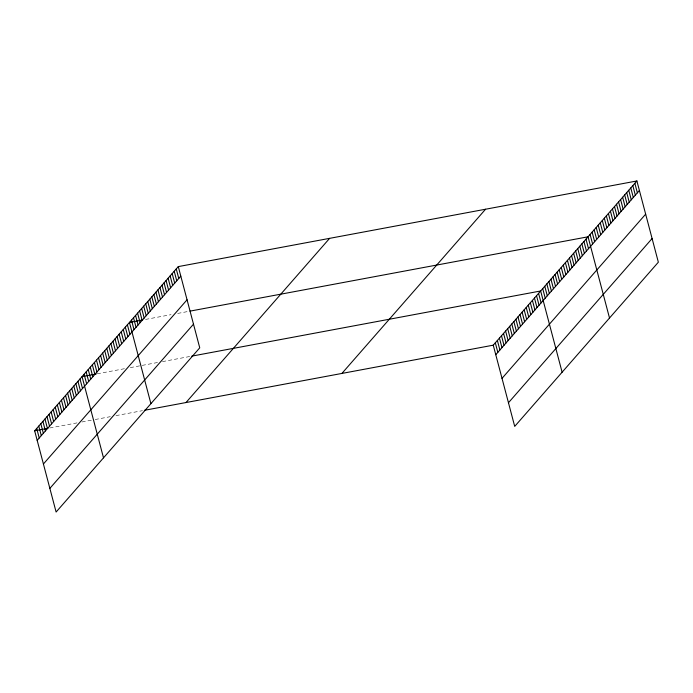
<?xml version="1.0" encoding="UTF-8"?>
<svg xmlns="http://www.w3.org/2000/svg" width="693" height="693" viewBox="0 0 693 693"><rect width="100%" height="100%" fill="white"/><g stroke="black" fill="none" stroke-linecap="round" stroke-linejoin="round"><path stroke-width="0.52" stroke-dasharray="3.46 2.6" d="M145.53 319.43L171.067 314.665M177.694 313.427L189.042 311.304M97.185 373.796L124.619 368.676M130.293 367.611L157.718 362.491M162.448 361.607L189.882 356.488M49.783 427.979L77.218 422.86M81.947 421.976L91.398 420.209M95.184 419.508L110.317 416.675M115.991 415.618L142.481 410.672"/><path stroke-width="1.04" d="M178.292 266.606L199.749 347.825L56.107 512.032L34.65 430.803L178.292 266.606L636.893 180.968L658.35 262.197L514.708 426.394L493.251 345.175L636.893 180.968M37.171 440.341L180.804 276.143M43.416 463.998L187.058 299.8M49.861 488.374L193.494 324.168M185.993 402.546L329.625 238.349M341.909 373.432L485.55 209.234M495.772 354.703L639.405 190.506M502.018 378.361L645.659 214.163M508.463 402.737L652.096 238.539M142.697 319.967L129.452 322.436L150.909 403.655M189.986 311.131L588.054 236.798L609.511 318.018M96.24 373.969L82.051 376.62L103.508 457.848M191.77 356.133L540.653 290.982L562.11 372.21M34.65 430.803L47.895 428.335M144.369 410.317L493.251 345.175M634.857 183.298L637.378 192.827M632.822 185.62L635.342 195.157M630.786 187.95L633.307 197.479M628.75 190.272L631.271 199.809M626.715 192.602L629.235 202.131M624.679 194.924L627.2 204.461M622.643 197.254L625.164 206.783M620.607 199.575L623.128 209.113M618.572 201.906L621.093 211.434M616.545 204.236L619.057 213.765M614.509 206.557L617.021 216.095M612.473 208.888L614.994 218.416M610.438 211.209L612.958 220.746M608.402 213.539L610.923 223.068M606.366 215.861L608.887 225.398M604.331 218.191L606.851 227.72M602.295 220.513L604.816 230.05M600.259 222.843L602.78 232.372M598.224 225.164L600.744 234.702M596.197 227.495L598.709 237.023M594.161 229.816L596.673 239.354M592.125 232.146L594.637 241.675M590.09 234.468L592.61 244.005M585.992 239.154L588.513 248.683M583.93 241.511L586.451 251.039M581.869 243.867L584.39 253.395M579.807 246.223L582.328 255.752M577.745 248.579L580.266 258.108M575.684 250.935L578.205 260.464M573.622 253.291L576.143 262.82M571.569 255.648L574.081 265.176M569.507 258.004L572.02 267.533M567.446 260.36L569.967 269.889M565.384 262.716L567.905 272.245M563.322 265.072L565.843 274.601M561.261 267.429L563.781 276.957M559.199 269.785L561.72 279.314M557.137 272.141L559.658 281.67M555.076 274.489L557.596 284.026M553.014 276.845L555.535 286.382M550.952 279.201L553.473 288.738M548.899 281.557L551.411 291.095M546.838 283.913L549.35 293.451M544.776 286.27L547.288 295.807M542.714 288.626L545.235 298.163M538.591 293.338L541.112 302.876M536.529 295.694L539.05 305.232M534.468 298.051L536.988 307.588M532.406 300.407L534.927 309.944M530.344 302.763L532.865 312.3M528.283 305.119L530.803 314.657M526.23 307.475L528.742 317.013M524.168 309.832L526.68 319.36M522.106 312.188L524.618 321.717M520.045 314.544L522.565 324.073M517.983 316.9L520.504 326.429M515.921 319.256L518.442 328.785M513.86 321.613L516.38 331.141M511.798 323.969L514.319 333.498M509.736 326.325L512.257 335.854M507.674 328.681L510.195 338.21M505.613 331.037L508.134 340.566M503.551 333.394L506.072 342.922M501.498 335.75L504.01 345.279M499.436 338.106L501.949 347.635M497.375 340.462L499.896 349.991M495.313 342.818L497.834 352.347M176.256 268.936L178.777 278.465M174.22 271.258L176.741 280.795M172.185 273.588L174.705 283.116M170.149 275.909L172.67 285.447M168.113 278.239L170.634 287.768M166.077 280.561L168.598 290.098M164.042 282.891L166.563 292.42M162.006 285.213L164.527 294.75M159.979 287.543L162.491 297.072M157.943 289.873L160.455 299.402M155.908 292.195L158.428 301.732M153.872 294.525L156.393 304.054M151.836 296.847L154.357 306.384M149.801 299.177L152.321 308.706M147.765 301.498L150.286 311.036M145.729 303.829L148.25 313.357M143.694 306.15L146.214 315.687M141.658 308.48L144.179 318.009M139.622 310.802L142.143 320.339M137.595 313.132L140.107 322.661M135.559 315.454L138.072 324.991M133.524 317.784L136.045 327.313M131.488 320.105L134.009 329.643M127.391 324.792L129.912 334.321M125.329 327.148L127.85 336.677M123.267 329.504L125.788 339.033M121.206 331.86L123.726 341.389M119.144 334.217L121.665 343.745M117.082 336.573L119.603 346.102M115.029 338.929L117.541 348.458M112.968 341.285L115.48 350.814M110.906 343.641L113.418 353.17M108.844 345.998L111.365 355.526M106.783 348.354L109.303 357.883M104.721 350.71L107.242 360.239M102.659 353.066L105.18 362.595M100.598 355.422L103.118 364.951M98.536 357.77L101.057 367.307M96.474 360.126L98.995 369.664M94.413 362.482L96.933 372.02M92.36 364.839L94.872 374.376M90.298 367.195L92.81 376.732M88.236 369.551L90.748 379.088M86.175 371.907L88.695 381.445M84.113 374.263L86.634 383.801M79.99 378.976L82.51 388.513M77.928 381.332L80.449 390.869M75.866 383.688L78.387 393.226M73.805 386.044L76.325 395.582M71.743 388.401L74.264 397.938M69.69 390.757L72.202 400.285M67.628 393.113L70.14 402.642M65.566 395.469L68.079 404.998M63.505 397.825L66.026 407.354M61.443 400.182L63.964 409.71M59.381 402.538L61.902 412.066M57.32 404.894L59.841 414.423M55.258 407.25L57.779 416.779M53.196 409.606L55.717 419.135M51.135 411.963L53.656 421.491M49.073 414.319L51.594 423.847M47.011 416.675L49.532 426.204M44.958 419.031L47.47 428.56M42.897 421.387L45.409 430.916M40.835 423.744L43.347 433.272M38.773 426.1L41.294 435.628M36.712 428.456L39.232 437.985"/></g></svg>
